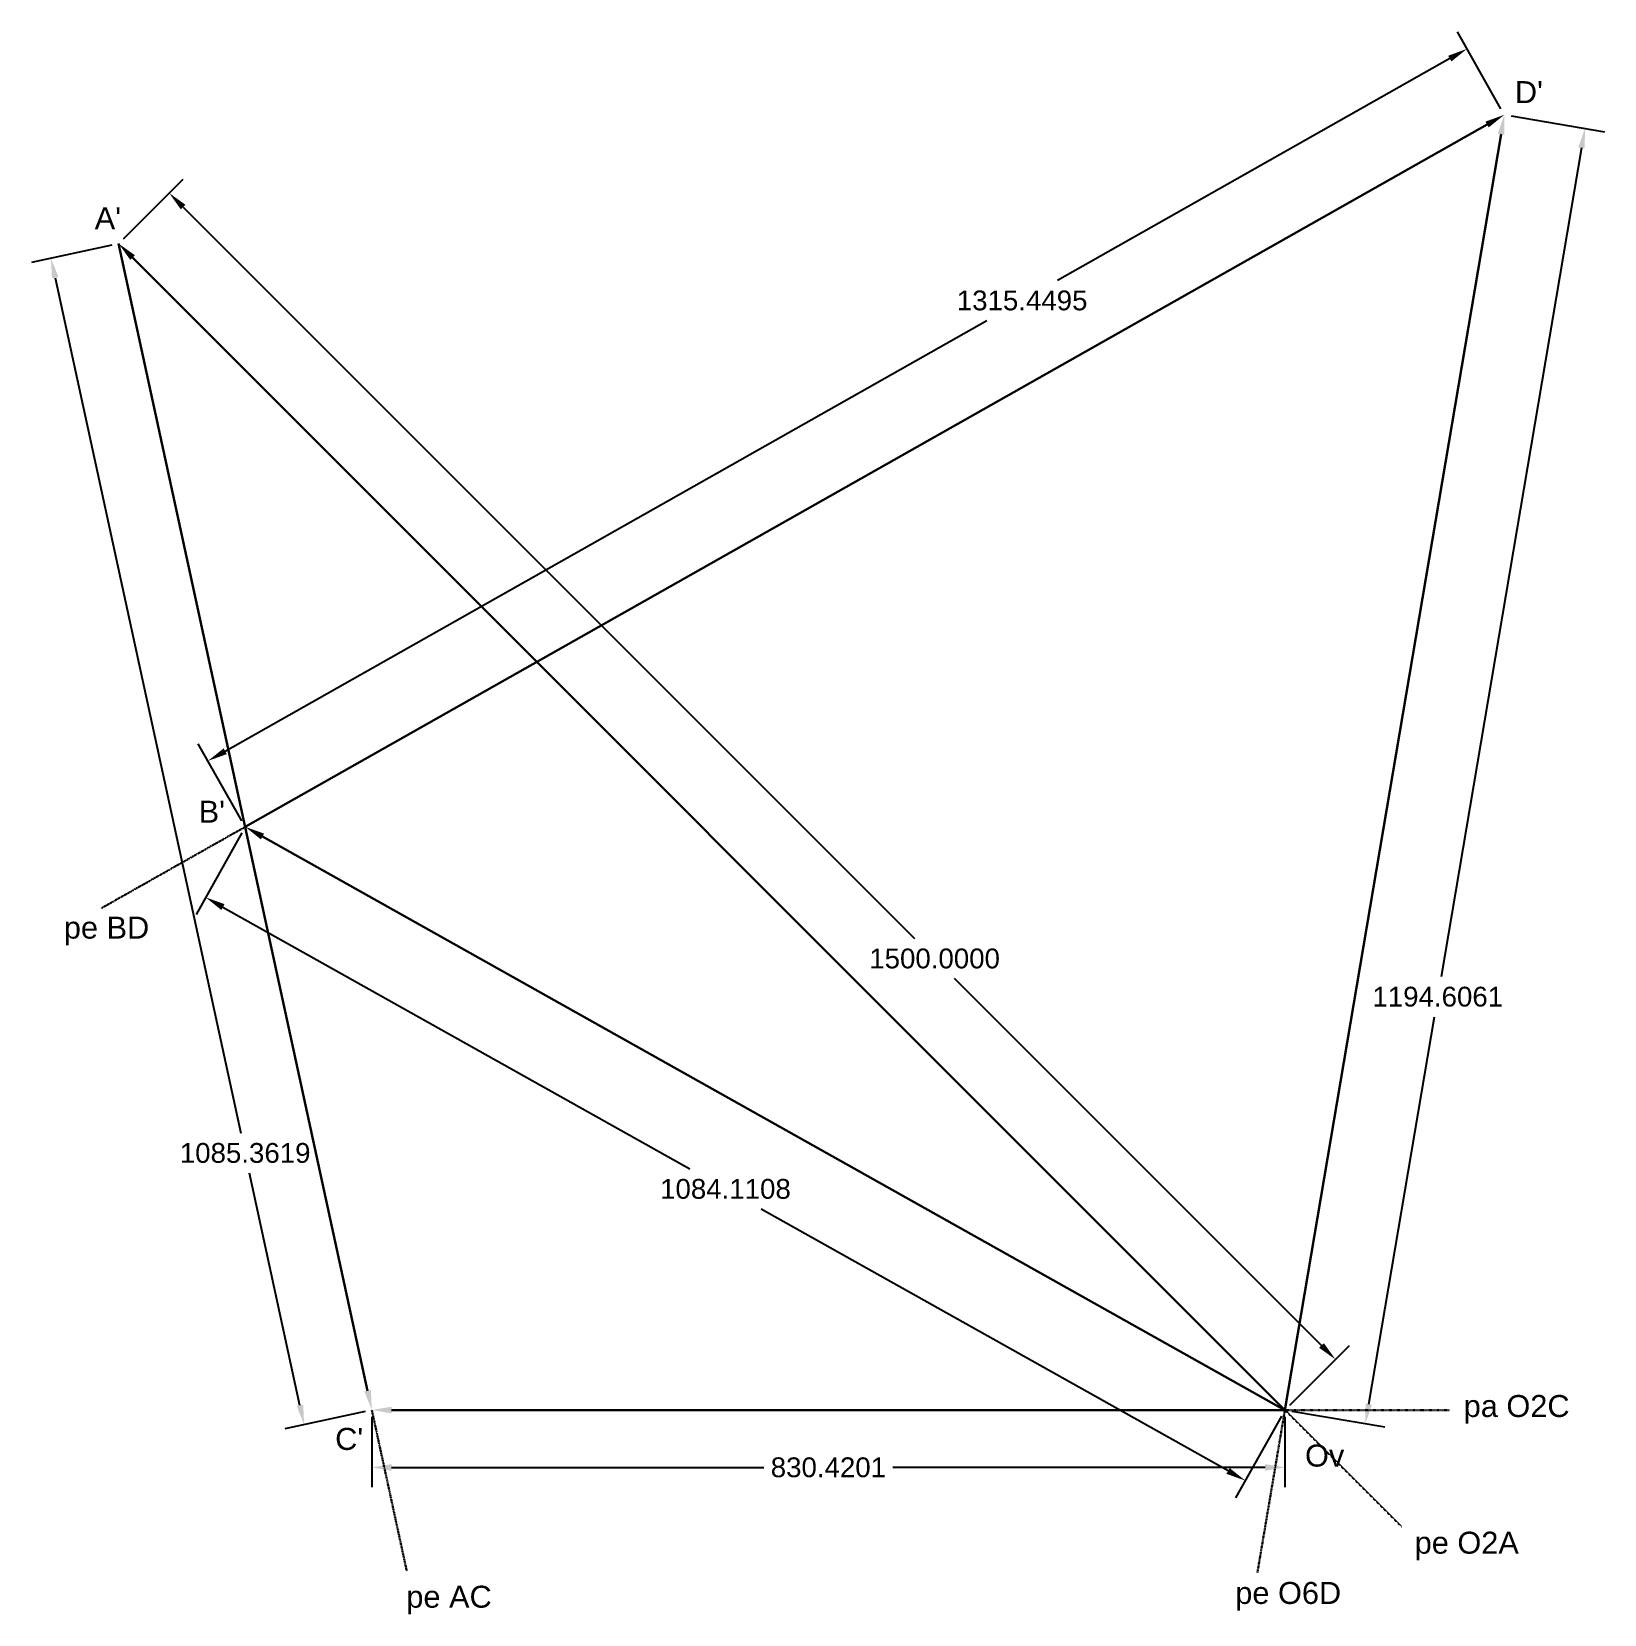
# Model space of a CAD drawing. Header units: inches. Extents: x -1140 to 290, y -186 to 1253.
import ezdxf

# ---------------------------------------------------------------- set-up
doc = ezdxf.new("R2010")
doc.units = ezdxf.units.IN
doc.header["$MEASUREMENT"] = 0
doc.linetypes.add('DOT2', pattern=[0.125, 0, -0.125])
doc.styles.add('Annotative', font='arial.ttf')
doc.styles.get("Standard").update_dxf_attribs({"font": 'arial.ttf'})
doc.dimstyles.new('Annotative', dxfattribs={"dimscale": 0, "dimtxt": 0.18, "dimasz": 0.18, "dimexe": 0.18, "dimexo": 0.0625, "dimgap": 0.09, "dimtad": 0, "dimtih": 1, "dimtoh": 1, "dimdec": 4, "dimzin": 0, "dimdsep": 46, "dimtxsty": 'Standard', "dimcen": 0.09, "dimadec": 0, "dimazin": 0, "dimtfac": 1, "dimtdec": 4, "dimtofl": 0, "dimtmove": 0, "dimatfit": 3, "dimfxl": 1, "dimtolj": 1, "dimtzin": 0, "dimarcsym": 0})

# ---------------------------------------------------------------- blocks, each defined once
blk = doc.blocks.new('*D24')
at = {"color": 0, "lineweight": -2, "transparency": 16777216}
for p, q in [((205.7, 1176.8), (290.5, 1162.4)), ((269.7, 1147.7), (142.1, 394)), ((76.2, 5.3), (135.9, 357.6)), ((6.2, -1), (91, -15.4))]:
    blk.add_line(p, q, dxfattribs=at)
at = {"color": 0, "transparency": 16777216}
for points in [[(266.8, 1148.2), (272.7, 1147.2), (272.8, 1165.4)], [(73.3, 5.8), (79.2, 4.8), (73.2, -12.4)]]:
    blk.add_solid(points, dxfattribs=at)
at = {"layer": 'Defpoints', "color": 0, "transparency": 16777216}
for p in [(199.5, 1177.8), (272.8, 1165.4), (0, 0)]:
    blk.add_point(p, dxfattribs=at)
at = {"color": 0, "transparency": 16777216, "insert": (139, 375.8), "char_height": 18, "attachment_point": 5}
blk.add_mtext('\\A1;1194.6061', dxfattribs=at)
blk = doc.blocks.new('*D25')
at = {"color": 0, "lineweight": -2, "transparency": 16777216}
for p, q in [((196.4, 1183.3), (156.8, 1253.4)), ((150, 1228.9), (-206.8, 1027.1)), ((-963.8, 599.1), (-271.2, 990.7)), ((-948.6, 535.8), (-988.3, 605.9))]:
    blk.add_line(p, q, dxfattribs=at)
at = {"color": 0, "transparency": 16777216}
for points in [[(148.5, 1231.5), (151.4, 1226.3), (165.6, 1237.8)], [(-965.2, 601.7), (-962.3, 596.5), (-979.4, 590.3)]]:
    blk.add_solid(points, dxfattribs=at)
at = {"layer": 'Defpoints', "color": 0, "transparency": 16777216}
for p in [(165.6, 1237.8), (199.5, 1177.8), (-945.5, 530.3)]:
    blk.add_point(p, dxfattribs=at)
at = {"color": 0, "transparency": 16777216, "insert": (-239, 1008.9), "char_height": 18, "attachment_point": 5}
blk.add_mtext('\\A1;1315.4495', dxfattribs=at)
blk = doc.blocks.new('*D26')
at = {"color": 0, "lineweight": -2, "transparency": 16777216}
for p, q in [((-1056.2, 1065.1), (-1002, 1119.3)), ((-1002, 1093.9), (-336.8, 428.7)), ((33.2, 58.7), (-300.4, 392.3)), ((4.4, 4.4), (58.7, 58.7))]:
    blk.add_line(p, q, dxfattribs=at)
at = {"color": 0, "transparency": 16777216}
for points in [[(-999.9, 1096), (-1004.1, 1091.8), (-1014.7, 1106.6)], [(35.4, 60.8), (31.1, 56.6), (46, 46)]]:
    blk.add_solid(points, dxfattribs=at)
at = {"layer": 'Defpoints', "color": 0, "transparency": 16777216}
for p in [(-1014.7, 1106.6), (-1060.7, 1060.7), (0, 0)]:
    blk.add_point(p, dxfattribs=at)
at = {"color": 0, "transparency": 16777216, "insert": (-318.6, 410.5), "char_height": 18, "attachment_point": 5}
blk.add_mtext('\\A1;1500.0000', dxfattribs=at)
blk = doc.blocks.new('*D27')
at = {"color": 0, "lineweight": -2, "transparency": 16777216}
for p, q in [((-1066.8, 1059.3), (-1139.8, 1043.5)), ((-1118.4, 1029.7), (-949.5, 251.8)), ((-895.8, 4.2), (-941.6, 215.5)), ((-836.5, -1.3), (-909.5, -17.2))]:
    blk.add_line(p, q, dxfattribs=at)
at = {"color": 0, "transparency": 16777216}
for points in [[(-1115.4, 1030.3), (-1121.3, 1029.1), (-1122.2, 1047.3)], [(-892.8, 4.9), (-898.7, 3.6), (-892, -13.4)]]:
    blk.add_solid(points, dxfattribs=at)
at = {"layer": 'Defpoints', "color": 0, "transparency": 16777216}
for p in [(-1060.7, 1060.7), (-1122.2, 1047.3), (-830.4, 0)]:
    blk.add_point(p, dxfattribs=at)
at = {"color": 0, "transparency": 16777216, "insert": (-945.6, 233.7), "char_height": 18, "attachment_point": 5}
blk.add_mtext('\\A1;1085.3619', dxfattribs=at)
blk = doc.blocks.new('*D28')
at = {"color": 0, "lineweight": -2, "transparency": 16777216}
for p, q in [((-948.6, 524.9), (-990.3, 450.5)), ((-965.8, 457.4), (-541.2, 219.2)), ((-51.7, -55.4), (-476.3, 182.8)), ((-3.1, -5.5), (-44.8, -79.9))]:
    blk.add_line(p, q, dxfattribs=at)
at = {"color": 0, "transparency": 16777216}
for points in [[(-964.4, 460), (-967.3, 454.7), (-981.5, 466.2)], [(-50.2, -52.8), (-53.2, -58), (-36, -64.2)]]:
    blk.add_solid(points, dxfattribs=at)
at = {"layer": 'Defpoints', "color": 0, "transparency": 16777216}
for p in [(-945.5, 530.3), (0, 0), (-36, -64.2)]:
    blk.add_point(p, dxfattribs=at)
at = {"color": 0, "transparency": 16777216, "insert": (-508.8, 201), "char_height": 18, "attachment_point": 5}
blk.add_mtext('\\A1;1084.1108', dxfattribs=at)
blk = doc.blocks.new('*D29')
at = {"color": 0, "lineweight": -2, "transparency": 16777216}
for p, q in [((-830.4, -6.2), (-830.4, -70.2)), ((0, -6.2), (0, -70.2)), ((-812.4, -52.2), (-473.8, -52.2)), ((-18, -52.2), (-356.6, -52.2))]:
    blk.add_line(p, q, dxfattribs=at)
at = {"color": 0, "transparency": 16777216}
for points in [[(-812.4, -49.2), (-812.4, -55.2), (-830.4, -52.2)], [(-18, -49.2), (-18, -55.2), (0, -52.2)]]:
    blk.add_solid(points, dxfattribs=at)
at = {"layer": 'Defpoints', "color": 0, "transparency": 16777216}
for p in [(-830.4, 0), (0, 0), (0, -52.2)]:
    blk.add_point(p, dxfattribs=at)
at = {"color": 0, "transparency": 16777216, "insert": (-415.2, -52.2), "char_height": 18, "attachment_point": 5}
blk.add_mtext('\\A1;830.4201', dxfattribs=at)

msp = doc.modelspace()

# ---------------------------------------------------------------- linework, layer by layer
at = {"color": 252, "linetype": 'DOT2', "lineweight": 30, "true_color": 0x939598}
for p, q in [((-945.54016, 530.33009), (-1076.11036, 456.49633)), ((-830.42014, 0), (-798.60034, -146.58615)), ((0, 0), (-25.05217, -147.89317)), ((0, 0), (150, 0)), ((0, 0), (106.06602, -106.06602))]:
    msp.add_line(p, q, dxfattribs=at)
at = {"color": 244, "linetype": 'ByBlock', "lineweight": 30, "true_color": 0x991b1e}
for p in [(-929.84091, 521.52477), (-812.42014, 0)]:
    msp.add_line(p, (0, 0), dxfattribs=at)
at = {"color": 40, "linetype": 'ByBlock', "lineweight": 30}
msp.add_lwpolyline([(183.84806, 1168.96719), (-945.54016, 530.33009)], dxfattribs=at)
at = {"color": 244, "linetype": 'ByBlock', "lineweight": 30, "true_color": 0x991b1e}
for points in [[(196.51022, 1160.08006), (0, 0)], [(-1047.93225, 1047.93225), (0, 0)]]:
    msp.add_lwpolyline(points, dxfattribs=at)
at = {"color": 146, "linetype": 'ByBlock', "lineweight": 30, "true_color": 0x105689}
msp.add_lwpolyline([(-834.23852, 17.59034), (-1060.66017, 1060.66017)], dxfattribs=at)
at = {"color": 40, "lineweight": 60}
msp.add_solid([(182.37138, 1171.57859), (199.51648, 1177.82724), (185.32473, 1166.35578)], dxfattribs=at)
at = {"color": 244, "lineweight": 60, "true_color": 0x991b1e}
for points in [[(193.55236, 1160.5811), (199.51648, 1177.82724), (199.46809, 1159.57901)], [(-1050.05357, 1045.81093), (-1060.66017, 1060.66017), (-1045.81093, 1050.05357)], [(-931.30846, 518.90823), (-945.54016, 530.33009), (-928.37336, 524.14131)], [(-812.42014, -3), (-830.42014, 0), (-812.42014, 3)]]:
    msp.add_solid(points, dxfattribs=at)
at = {"color": 146, "lineweight": 60, "true_color": 0x105689}
msp.add_solid([(-831.3068, 18.22673), (-830.42014, 0), (-837.17024, 16.95394)], dxfattribs=at)

# ---------------------------------------------------------------- texts
at = {"char_height": 20, "attachment_point": 1, "style": 'Annotative'}
for s, insert in [("D'", (209.14111, 1208.44889)), ("A'", (-1082.43224, 1093.76715)), ("B'", (-987.90591, 554.12563)), ('pe BD', (-1110.50486, 448.67504)), ('pa O2C', (162.59452, 13.65405)), ("C'", (-863.76829, -16.25643)), ('Ov', (18.28482, -31.40435)), ('pe O2A', (118.01103, -110.63755)), ('pe O6D', (-45.1271, -156.32417)), ('pe AC', (-799.02092, -159.7545))]:
    msp.add_mtext(s, dxfattribs=dict(at, insert=insert))

# ---------------------------------------------------------------- dimensions: what is measured, and where the dimension line sits
for base, p1, p2, angle, picture, middle in [((165.62988, 1237.7535), (-945.54016, 530.33009), (199.51648, 1177.82724), 29.48693173, '*D25', (-239.0122, 1008.93985)), ((272.75105, 1165.42176), (0, 0), (199.51648, 1177.82724), 80.38572219, '*D24', (138.99658, 375.81451)), ((-1014.69972, 1106.62062), (0, 0), (-1060.66017, 1060.66017), 135, '*D26', (-318.61188, 410.53278)), ((-1122.19821, 1047.30196), (-830.42014, 0), (-1060.66017, 1060.66017), 102.24732424, '*D27', (-945.5775, 233.65305))]:
    dim = msp.add_linear_dim(base=base, p1=p1, p2=p2, angle=angle, dimstyle='Annotative')
    dim.commit()
    dim.dimension.update_dxf_attribs({"geometry": picture, "text_midpoint": middle, "dimtype": 161})
for p1, distance, picture, middle in [((-945.54016, 530.33009), -73.57917, '*D28', (-508.76386, 200.99074)), ((-830.42014, 0), -52.1883, '*D29', (-415.21007, -52.1883))]:
    dim = msp.add_aligned_dim(p1=p1, p2=(0, 0), distance=distance, dimstyle='Annotative')
    dim.commit()
    dim.dimension.update_dxf_attribs({"geometry": picture, "text_midpoint": middle})

doc.saveas('drawing.dxf')
